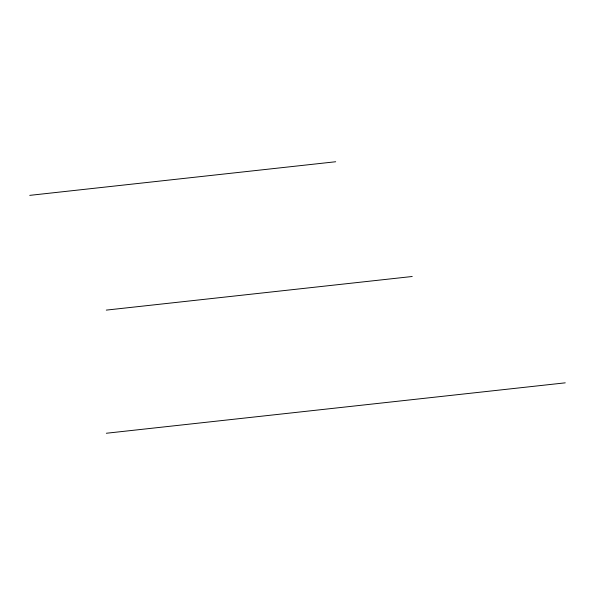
<?xml version="1.0" encoding="UTF-8"?>
<svg xmlns="http://www.w3.org/2000/svg" width="595" height="595" viewBox="0 0 595 595"><rect width="100%" height="100%" fill="white"/><g stroke="black" fill="none" stroke-linecap="round" stroke-linejoin="round"><path stroke-width="0.89" d="M29.75 195.361L335.684 161.751M106.289 310.107L412.223 276.497M106.341 433.249L565.25 382.838"/></g></svg>
